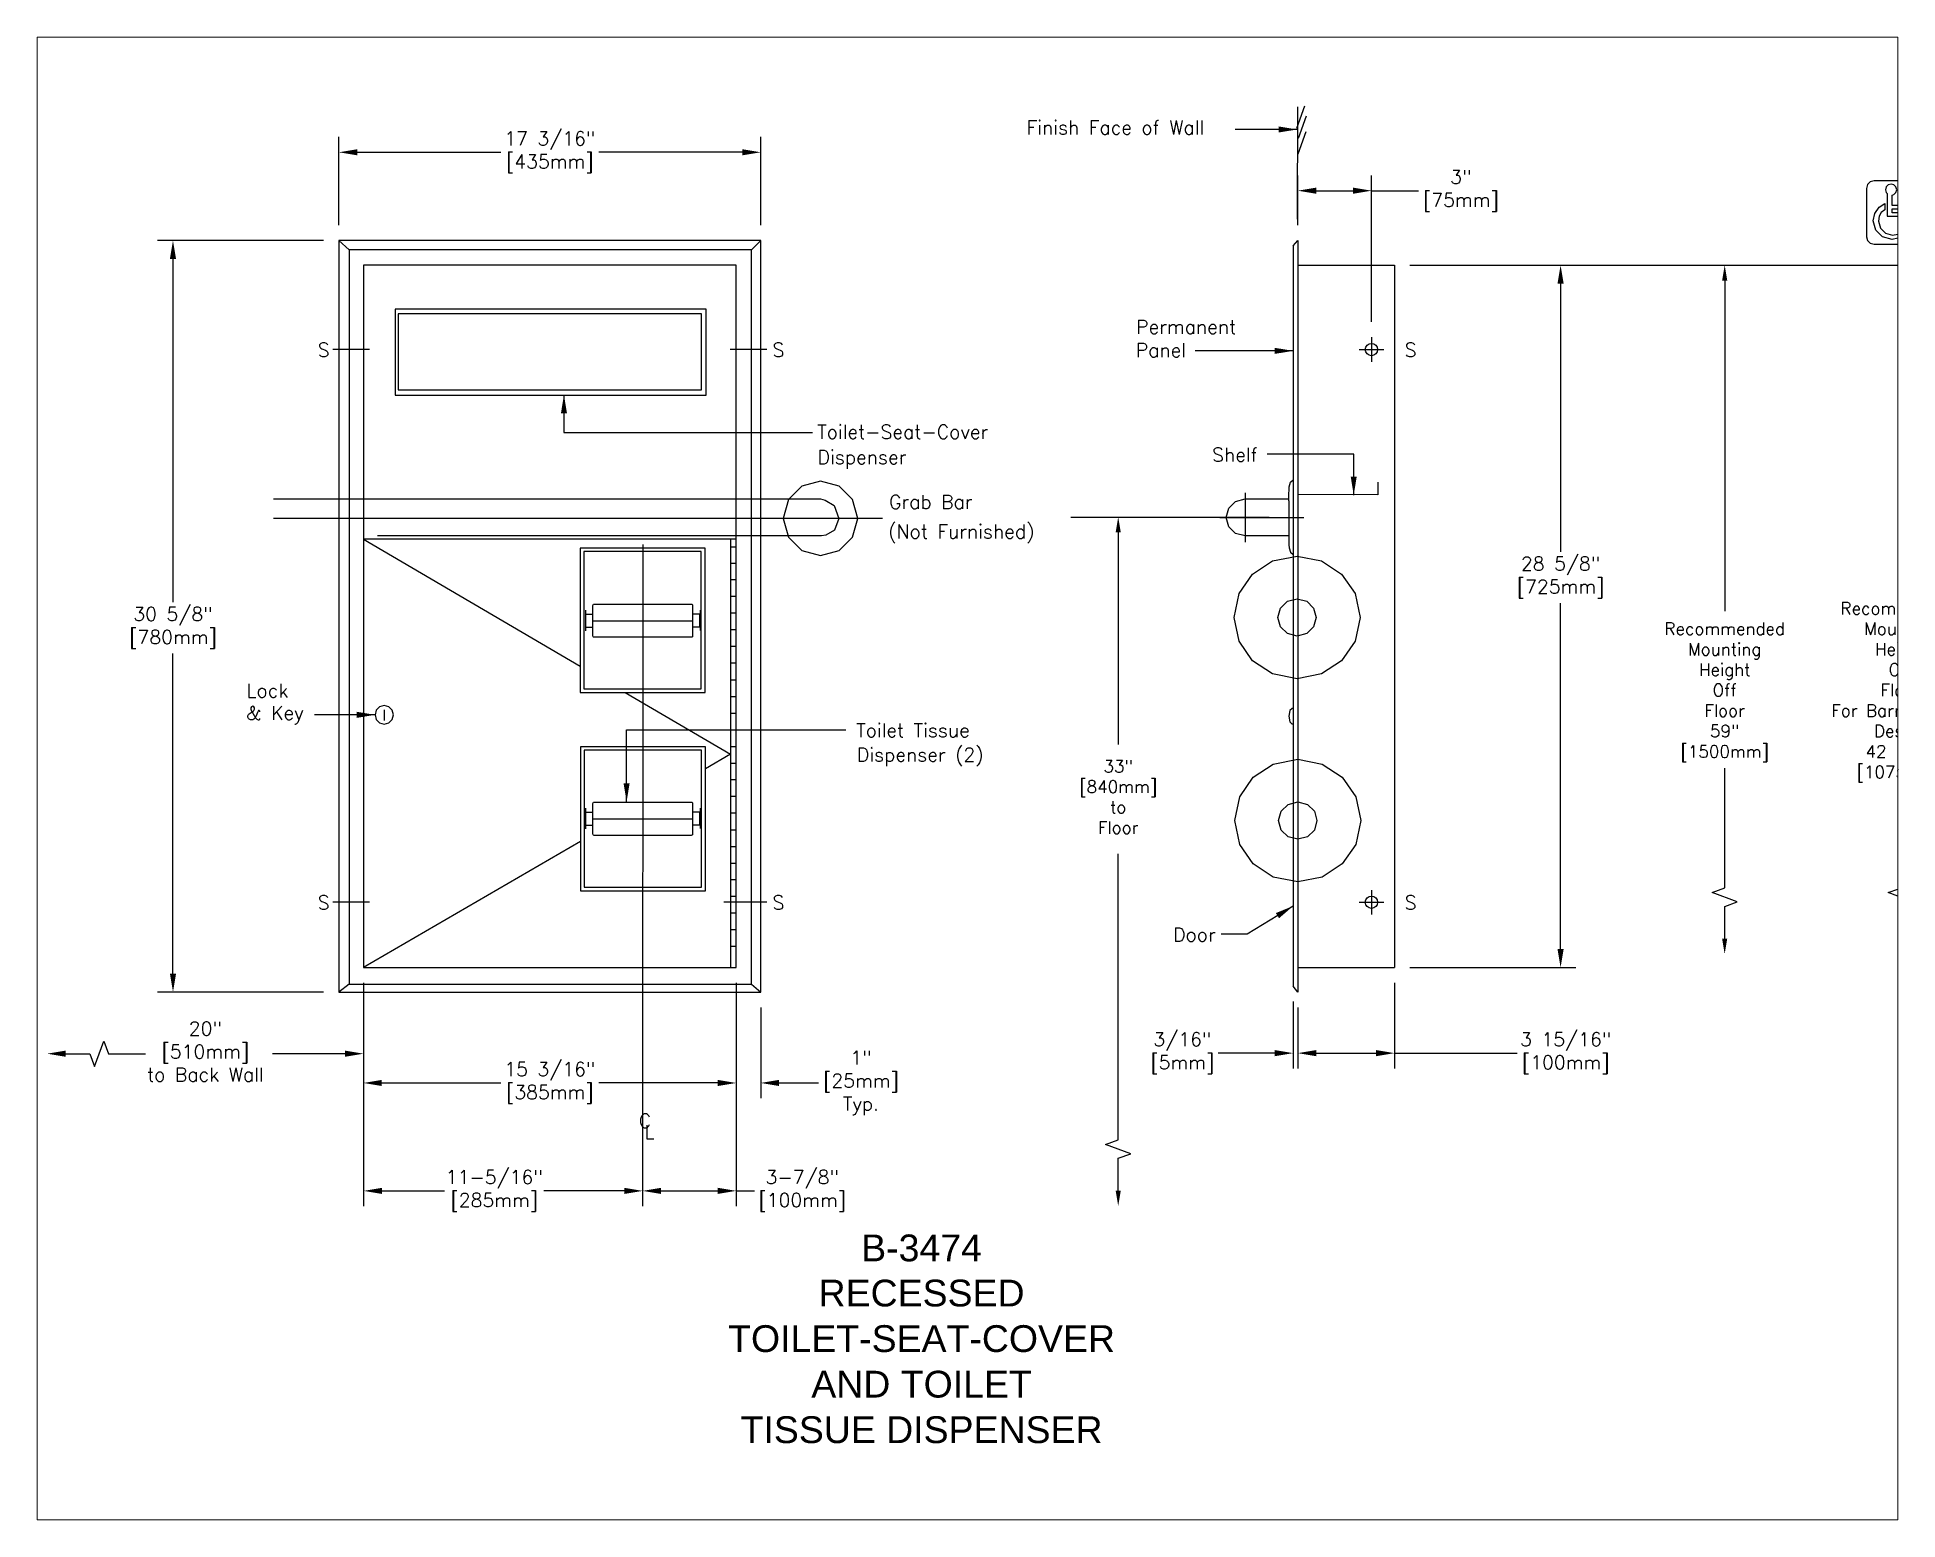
# Paper-space layout 'Layout1' of a CAD drawing. Extents: x 1.03 to 9.23, y 0.82 to 7.36.
# The model-space entities are those that its viewports show. They can reach past a viewport. Long polylines and large blocks are cut down to what shows.
import ezdxf
from ezdxf.enums import TextEntityAlignment as Align

# ---------------------------------------------------------------- set-up
doc = ezdxf.new("R2010")
doc.units = 0
doc.header["$MEASUREMENT"] = 0
doc.header["$PDMODE"] = 3
doc.header["$PDSIZE"] = 1
doc.linetypes.add('CENTER2', pattern=[1.125, 0.75, -0.125, 0.125, -0.125])
doc.linetypes.add('HIDDEN2', pattern=[0.1875, 0.125, -0.0625])
doc.layers.get('0').update_dxf_attribs({"linetype": 'CONTINUOUS'})
doc.layers.get('DEFPOINTS').update_dxf_attribs({"linetype": 'CONTINUOUS'})
for name, color, linetype in [('DETAIL', 4, 'CONTINUOUS'), ('DIM', 1, 'CONTINUOUS'), ('TEXT', 2, 'CONTINUOUS')]:
    doc.layers.add(name, color=color, linetype=linetype)
doc.styles.add('ARIAL_5', font='arial.ttf', dxfattribs={"height": 5})
doc.styles.add('DIM_S_7', font='simplex.shx', dxfattribs={"height": 0.5625})
doc.dimstyles.new('DIM_S_7', dxfattribs={"dimtxt": 0.12, "dimasz": 0.75, "dimexe": 0.625, "dimexo": 0.625, "dimgap": 0.09375, "dimtad": 0, "dimtih": 1, "dimtoh": 1, "dimdec": 5, "dimrnd": 0.0625, "dimzin": 4, "dimtxsty": 'DIM_S_7', "dimcen": 0.09375, "dimaunit": 1, "dimazin": 3, "dimtfac": 1, "dimtdec": 4, "dimtofl": 0, "dimtmove": 0, "dimatfit": 3, "dimtolj": 1, "dimtzin": 0})

# ---------------------------------------------------------------- blocks, each defined once
blk = doc.blocks.new('*D0')
at = {"color": 0, "linetype": 'BYBLOCK'}
for p, q in [((76.326, 46.801), (76.326, 50.402)), ((93.514, 46.801), (93.514, 50.402)), ((77.076, 49.777), (82.924, 49.777)), ((92.764, 49.777), (86.916, 49.777))]:
    blk.add_line(p, q, dxfattribs=at)
for points in [[(77.076, 49.902), (77.076, 49.652), (76.326, 49.777)], [(92.764, 49.902), (92.764, 49.652), (93.514, 49.777)]]:
    blk.add_solid(points, dxfattribs=at)
at = {"layer": 'DEFPOINTS', "color": 0, "linetype": 'BYBLOCK'}
for p in [(93.514, 49.777), (76.326, 46.176), (93.514, 46.176)]:
    blk.add_point(p, dxfattribs=at)
at = {"color": 0, "linetype": 'BYBLOCK', "insert": (84.92, 49.777), "char_height": 0.5625, "attachment_point": 5, "style": 'DIM_S_7'}
blk.add_mtext('\\A1;17 3/16"\\P[435mm]', dxfattribs=at)
blk = doc.blocks.new('*D1')
at = {"color": 0, "linetype": 'BYBLOCK'}
for p, q in [((75.701, 46.176), (68.941, 46.176)), ((69.566, 45.426), (69.566, 31.438)), ((69.566, 16.3), (69.566, 29.349)), ((75.701, 15.55), (68.941, 15.55))]:
    blk.add_line(p, q, dxfattribs=at)
for points in [[(69.441, 45.426), (69.691, 45.426), (69.566, 46.176)], [(69.441, 16.3), (69.691, 16.3), (69.566, 15.55)]]:
    blk.add_solid(points, dxfattribs=at)
at = {"layer": 'DEFPOINTS', "color": 0, "linetype": 'BYBLOCK'}
for p in [(76.326, 46.176), (69.566, 15.55), (76.326, 15.55)]:
    blk.add_point(p, dxfattribs=at)
at = {"color": 0, "linetype": 'BYBLOCK', "insert": (69.566, 30.394), "char_height": 0.5625, "attachment_point": 5, "style": 'DIM_S_7'}
blk.add_mtext('\\A1;30 5/8"\\P[780mm]', dxfattribs=at)
blk = doc.blocks.new('*D2')
at = {"color": 0, "linetype": 'BYBLOCK'}
for p, q in [((77.326, 15.925), (77.326, 11.218)), ((92.514, 15.925), (92.514, 11.218)), ((78.076, 11.843), (82.924, 11.843)), ((91.764, 11.843), (86.916, 11.843))]:
    blk.add_line(p, q, dxfattribs=at)
for points in [[(78.076, 11.968), (78.076, 11.718), (77.326, 11.843)], [(91.764, 11.968), (91.764, 11.718), (92.514, 11.843)]]:
    blk.add_solid(points, dxfattribs=at)
at = {"layer": 'DEFPOINTS', "color": 0, "linetype": 'BYBLOCK'}
for p in [(77.326, 16.55), (92.514, 16.55), (92.514, 11.843)]:
    blk.add_point(p, dxfattribs=at)
at = {"color": 0, "linetype": 'BYBLOCK', "insert": (84.92, 11.843), "char_height": 0.5625, "attachment_point": 5, "style": 'DIM_S_7'}
blk.add_mtext('\\A1;15 3/16"\\P[385mm]', dxfattribs=at)
blk = doc.blocks.new('*D3')
at = {"color": 0, "linetype": 'BYBLOCK'}
for p, q in [((92.514, 15.925), (92.514, 11.218)), ((93.514, 14.925), (93.514, 11.218)), ((91.764, 11.843), (91.014, 11.843)), ((94.264, 11.843), (95.871, 11.843))]:
    blk.add_line(p, q, dxfattribs=at)
for points in [[(91.764, 11.968), (91.764, 11.718), (92.514, 11.843)], [(94.264, 11.968), (94.264, 11.718), (93.514, 11.843)]]:
    blk.add_solid(points, dxfattribs=at)
at = {"layer": 'DEFPOINTS', "color": 0, "linetype": 'BYBLOCK'}
for p in [(92.514, 16.55), (93.514, 15.55), (93.514, 11.843)]:
    blk.add_point(p, dxfattribs=at)
at = {"color": 0, "linetype": 'BYBLOCK', "insert": (97.599, 11.843), "char_height": 0.5625, "attachment_point": 5, "style": 'DIM_S_7'}
blk.add_mtext('\\A1;1"\\P[25mm]\\PTyp.', dxfattribs=at)
blk = doc.blocks.new('*D17')
at = {"layer": 'DEFPOINTS', "color": 0, "linetype": 'CONTINUOUS'}
for p in [(118.399, 48.211), (115.399, 46.176), (118.399, 42.235)]:
    blk.add_point(p, dxfattribs=at)
at = {"layer": 'DIM', "color": 0, "linetype": 'CONTINUOUS'}
for p, q in [((115.399, 46.801), (115.399, 48.836)), ((118.399, 42.86), (118.399, 48.836)), ((116.149, 48.211), (117.649, 48.211)), ((118.399, 48.211), (120.314, 48.211))]:
    blk.add_line(p, q, dxfattribs=at)
for points in [[(116.149, 48.336), (116.149, 48.086), (115.399, 48.211)], [(117.649, 48.336), (117.649, 48.086), (118.399, 48.211)]]:
    blk.add_solid(points, dxfattribs=at)
at = {"layer": 'DIM', "color": 0, "linetype": 'CONTINUOUS', "insert": (122.041, 48.211), "char_height": 0.5625, "attachment_point": 5, "style": 'DIM_S_7'}
blk.add_mtext('\\A1;3"\\P[75mm]', dxfattribs=at)
blk = doc.blocks.new('*D18')
at = {"layer": 'DEFPOINTS', "color": 0, "linetype": 'CONTINUOUS'}
for p in [(119.336, 45.175), (119.336, 16.55), (126.104, 16.55)]:
    blk.add_point(p, dxfattribs=at)
at = {"layer": 'DIM', "color": 0, "linetype": 'CONTINUOUS'}
for p, q in [((119.961, 45.175), (126.729, 45.175)), ((126.104, 44.425), (126.104, 33.493)), ((126.104, 17.3), (126.104, 31.404)), ((119.961, 16.55), (126.729, 16.55))]:
    blk.add_line(p, q, dxfattribs=at)
for points in [[(125.979, 44.425), (126.229, 44.425), (126.104, 45.175)], [(125.979, 17.3), (126.229, 17.3), (126.104, 16.55)]]:
    blk.add_solid(points, dxfattribs=at)
at = {"layer": 'DIM', "color": 0, "linetype": 'CONTINUOUS', "insert": (126.104, 32.449), "char_height": 0.5625, "attachment_point": 5, "style": 'DIM_S_7'}
blk.add_mtext('\\A1;28 5/8"\\P[725mm]', dxfattribs=at)
blk = doc.blocks.new('*D19')
at = {"layer": 'DEFPOINTS', "color": 0, "linetype": 'CONTINUOUS'}
for p in [(115.211, 15.783), (115.399, 15.55), (115.399, 13.059)]:
    blk.add_point(p, dxfattribs=at)
at = {"layer": 'DIM', "color": 0, "linetype": 'CONTINUOUS'}
for p, q in [((115.211, 15.158), (115.211, 12.434)), ((115.399, 14.925), (115.399, 12.434)), ((114.461, 13.059), (112.154, 13.059)), ((116.149, 13.059), (116.899, 13.059))]:
    blk.add_line(p, q, dxfattribs=at)
for points in [[(114.461, 13.184), (114.461, 12.934), (115.211, 13.059)], [(116.149, 13.184), (116.149, 12.934), (115.399, 13.059)]]:
    blk.add_solid(points, dxfattribs=at)
at = {"layer": 'DIM', "color": 0, "linetype": 'CONTINUOUS', "insert": (110.694, 13.059), "char_height": 0.5625, "attachment_point": 5, "style": 'DIM_S_7'}
blk.add_mtext('\\A1;3/16"\\P[5mm]', dxfattribs=at)
blk = doc.blocks.new('*D20')
at = {"layer": 'DEFPOINTS', "color": 0, "linetype": 'CONTINUOUS'}
for p in [(119.336, 16.55), (115.399, 15.55), (119.336, 13.059)]:
    blk.add_point(p, dxfattribs=at)
at = {"layer": 'DIM', "color": 0, "linetype": 'CONTINUOUS'}
for p, q in [((119.336, 15.925), (119.336, 12.434)), ((115.399, 14.925), (115.399, 12.434)), ((116.149, 13.059), (118.586, 13.059)), ((119.336, 13.059), (124.332, 13.059))]:
    blk.add_line(p, q, dxfattribs=at)
for points in [[(116.149, 13.184), (116.149, 12.934), (115.399, 13.059)], [(118.586, 13.184), (118.586, 12.934), (119.336, 13.059)]]:
    blk.add_solid(points, dxfattribs=at)
at = {"layer": 'DIM', "color": 0, "linetype": 'CONTINUOUS', "insert": (126.314, 13.059), "char_height": 0.5625, "attachment_point": 5, "style": 'DIM_S_7'}
blk.add_mtext('\\A1;3 15/16"\\P[100mm]', dxfattribs=at)
blk = doc.blocks.new('ADA')
at = {"layer": 'DETAIL', "linetype": 'CONTINUOUS'}
for p, q in [((1.017, 0.853), (0.492, 0.853)), ((1.261, 0.358), (1.017, 0.853)), ((1.215, 0.235), (1.3, 0.278)), ((1.3, 0.278), (1.299, 0.282))]:
    blk.add_line(p, q, dxfattribs=at)
for points in [[(1.328, 0), (1.431, 0.028), (1.503, 0.1), (1.531, 0.202), (1.531, 1.514), (1.503, 1.616), (1.431, 1.688), (1.328, 1.716), (0, 1.716), (-0.102, 1.688), (-0.175, 1.616), (-0.203, 1.514), (-0.203, 0.202), (-0.175, 0.1), (-0.102, 0.028), (0, 0)], [(0.997, 0.551), (0.905, 0.333), (0.727, 0.181), (0.491, 0.125), (0.233, 0.194), (0.049, 0.378), (-0.021, 0.635), (0.026, 0.833), (0.142, 1), (0.293, 1.1), (0.295, 0.934), (0.193, 0.86), (0.137, 0.758), (0.12, 0.624), (0.172, 0.431), (0.31, 0.294), (0.504, 0.242), (0.68, 0.282), (0.814, 0.393), (0.883, 0.555)]]:
    blk.add_lwpolyline(points, close=True, dxfattribs=at)
for points in [[(0.492, 1.332), (0.54, 1.345), (0.595, 1.4), (0.616, 1.477), (0.595, 1.554), (0.54, 1.609), (0.463, 1.629), (0.386, 1.609), (0.331, 1.554), (0.31, 1.477), (0.331, 1.4), (0.355, 1.376)], [(0.355, 1.376), (0.355, 0.757)], [(0.492, 1.051), (0.492, 1.332)], [(0.492, 0.955), (0.78, 0.955), (0.78, 1.051), (0.492, 1.051)], [(0.355, 0.757), (0.492, 0.757)], [(0.492, 0.853), (0.492, 0.955)], [(0.492, 0.757), (0.948, 0.757)], [(0.948, 0.757), (1.215, 0.235)], [(1.299, 0.282), (1.359, 0.307), (1.398, 0.335), (1.407, 0.361), (1.382, 0.375), (1.329, 0.374), (1.261, 0.358)]]:
    blk.add_lwpolyline(points, dxfattribs=at)
blk = doc.blocks.new('*D12')
at = {"layer": 'DEFPOINTS', "color": 0, "linetype": 'CONTINUOUS'}
for p in [(77.33, 15.947), (88.703, 8.727), (88.703, 7.444)]:
    blk.add_point(p, dxfattribs=at)
at = {"layer": 'DIM', "color": 0, "linetype": 'CONTINUOUS'}
for p, q in [((77.33, 15.322), (77.33, 6.819)), ((88.703, 8.102), (88.703, 6.819)), ((78.08, 7.444), (80.634, 7.444)), ((87.953, 7.444), (84.679, 7.444))]:
    blk.add_line(p, q, dxfattribs=at)
for points in [[(78.08, 7.569), (78.08, 7.319), (77.33, 7.444)], [(87.953, 7.569), (87.953, 7.319), (88.703, 7.444)]]:
    blk.add_solid(points, dxfattribs=at)
at = {"layer": 'DIM', "color": 0, "linetype": 'CONTINUOUS', "insert": (82.656, 7.444), "char_height": 0.5625, "attachment_point": 5, "style": 'DIM_S_7'}
blk.add_mtext('\\A1;11-5/16"\\P[285mm]', dxfattribs=at)
blk = doc.blocks.new('*D13')
at = {"layer": 'DEFPOINTS', "color": 0, "linetype": 'CONTINUOUS'}
for p in [(92.514, 15.996), (88.701, 8.727), (88.701, 7.444)]:
    blk.add_point(p, dxfattribs=at)
at = {"layer": 'DIM', "color": 0, "linetype": 'CONTINUOUS'}
for p, q in [((92.514, 15.371), (92.514, 6.819)), ((88.701, 8.102), (88.701, 6.819)), ((89.451, 7.444), (91.764, 7.444)), ((92.514, 7.444), (93.264, 7.444))]:
    blk.add_line(p, q, dxfattribs=at)
for points in [[(89.451, 7.569), (89.451, 7.319), (88.701, 7.444)], [(91.764, 7.569), (91.764, 7.319), (92.514, 7.444)]]:
    blk.add_solid(points, dxfattribs=at)
at = {"layer": 'DIM', "color": 0, "linetype": 'CONTINUOUS', "insert": (95.206, 7.444), "char_height": 0.5625, "attachment_point": 5, "style": 'DIM_S_7'}
blk.add_mtext('\\A1;3-7/8"\\P[100mm]', dxfattribs=at)

msp = doc.modelspace()

# ---------------------------------------------------------------- linework, layer by layer
at = {"layer": 'DETAIL', "linetype": 'CONTINUOUS'}
for p, q in [((76.742115, 45.807543), (76.326242, 46.175784)), ((93.137572, 45.807543), (76.742115, 45.807543)), ((76.742115, 45.807543), (76.742115, 15.867839)), ((93.137572, 45.807543), (93.513763, 46.175784)), ((93.137572, 15.867839), (93.137572, 45.807543)), ((115.211027, 45.962744), (115.398527, 46.175784)), ((115.211027, 45.962744), (115.211027, 15.783405)), ((115.398527, 46.175784), (115.398527, 15.550156)), ((115.398527, 45.17547), (119.336027, 45.17547)), ((119.336027, 45.17547), (119.336027, 16.55047)), ((91.105856, 43.198787), (78.745785, 43.198787)), ((78.745785, 43.198787), (78.745785, 40.090907)), ((91.105856, 40.090907), (91.105856, 43.198787)), ((78.745785, 40.090907), (91.105856, 40.090907)), ((77.538441, 34.012539), (77.326242, 34.012539)), ((78.035724, 34.012539), (77.538441, 34.012539)), ((78.792499, 34.012539), (78.035724, 34.012539)), ((79.765205, 34.012539), (78.792499, 34.012539)), ((80.910321, 34.012539), (79.765205, 34.012539)), ((82.1843, 34.012539), (80.910321, 34.012539)), ((83.543593, 34.012539), (82.1843, 34.012539)), ((84.944652, 34.012539), (83.543593, 34.012539)), ((86.343957, 34.012539), (84.944652, 34.012539)), ((91.087057, 33.50388), (86.308496, 33.50388)), ((86.308496, 33.50388), (86.308496, 27.909571)), ((87.69796, 34.012539), (86.343957, 34.012539)), ((88.963113, 34.012539), (87.69796, 34.012539)), ((90.095868, 34.012539), (88.963113, 34.012539)), ((91.052704, 34.012539), (90.095868, 34.012539)), ((91.79006, 34.012539), (91.052704, 34.012539)), ((91.087057, 27.909571), (91.087057, 33.50388)), ((92.264415, 34.012539), (91.79006, 34.012539)), ((92.513763, 34.012539), (92.264415, 34.012539)), ((92.281631, 34.012539), (92.281631, 16.550156)), ((92.281631, 33.691493), (92.513763, 33.691493)), ((92.281631, 33.03215), (92.513763, 33.03215)), ((92.281631, 32.363518), (92.513763, 32.363518)), ((86.374405, 31.108572), (86.374405, 30.270364)), ((86.675387, 31.308594), (86.682788, 31.335934)), ((86.675387, 30.060863), (86.675387, 31.308594)), ((86.682788, 31.335934), (86.702233, 31.355409)), ((86.702233, 31.355409), (86.729554, 31.362841)), ((86.729554, 31.362841), (90.684745, 31.362841)), ((88.707249, 31.362841), (88.707249, 30.006766)), ((90.684745, 31.362841), (90.712106, 31.355409)), ((90.712106, 31.355409), (90.731564, 31.335934)), ((90.731564, 31.335934), (90.738965, 31.308594)), ((90.738965, 31.308594), (90.738965, 30.060863)), ((91.039947, 31.118025), (91.039947, 30.279871)), ((92.281631, 31.685379), (92.513763, 31.685379)), ((86.675334, 30.93901), (86.374405, 30.93901)), ((86.374405, 30.93901), (86.374405, 30.421157)), ((86.374405, 30.421157), (86.675334, 30.421157)), ((86.675334, 30.421157), (86.675334, 30.93901)), ((86.694133, 30.680104), (90.738965, 30.680104)), ((91.039894, 30.948449), (90.738965, 30.948449)), ((90.738965, 30.948449), (90.738965, 30.430596)), ((90.738965, 30.430596), (91.039894, 30.430596)), ((91.039894, 30.430596), (91.039894, 30.948449)), ((92.281631, 31.007239), (92.513763, 31.007239)), ((86.682788, 30.033618), (86.675387, 30.060863)), ((86.702233, 30.014184), (86.682788, 30.033618)), ((86.729554, 30.006766), (86.702233, 30.014184)), ((90.684745, 30.006766), (86.729554, 30.006766)), ((90.712106, 30.014184), (90.684745, 30.006766)), ((90.731564, 30.033618), (90.712106, 30.014184)), ((90.738965, 30.060863), (90.731564, 30.033618)), ((92.281631, 30.31981), (92.513763, 30.31981)), ((92.281631, 29.641725), (92.513763, 29.641725)), ((92.281631, 28.963586), (92.513763, 28.963586)), ((92.281631, 28.276157), (92.513763, 28.276157)), ((86.308496, 27.909571), (91.087057, 27.909571)), ((92.281631, 27.598018), (92.513763, 27.598018)), ((77.848868, 27.036116), (77.797761, 26.847052)), ((77.797761, 26.847052), (77.848868, 26.657934)), ((77.983126, 27.170472), (77.848868, 27.036116)), ((77.848868, 26.657934), (77.983126, 26.52347)), ((78.171868, 27.221599), (77.983126, 27.170472)), ((78.360755, 27.170472), (78.171868, 27.221599)), ((78.172594, 27.046843), (78.171868, 26.616191)), ((78.495026, 27.036116), (78.360755, 27.170472)), ((78.360755, 26.52347), (78.495026, 26.657934)), ((78.546133, 26.847052), (78.495026, 27.036116)), ((78.495026, 26.657934), (78.546133, 26.847052)), ((92.281631, 26.919933), (92.513763, 26.919933)), ((77.983126, 26.52347), (78.171868, 26.472288)), ((78.171868, 26.472288), (78.360755, 26.52347)), ((92.281631, 26.232287), (92.513763, 26.232287)), ((91.096516, 25.413621), (86.317942, 25.413621)), ((86.317942, 25.413621), (86.317942, 19.819311)), ((91.096516, 19.819311), (91.096516, 25.413621)), ((92.281631, 25.554365), (92.513763, 25.554365)), ((92.281631, 24.876225), (92.513763, 24.876225)), ((92.281631, 24.207593), (92.513763, 24.207593)), ((92.281631, 23.529454), (92.513763, 23.529454)), ((86.374405, 23.037449), (86.374405, 22.199241)), ((86.675334, 22.867873), (86.374405, 22.867873)), ((86.374405, 22.867873), (86.374405, 22.349803)), ((86.675334, 22.349803), (86.675334, 22.867873)), ((86.675387, 23.237457), (86.682788, 23.264811)), ((86.675387, 21.989726), (86.675387, 23.237457)), ((86.682788, 23.264811), (86.702233, 23.284285)), ((86.702233, 23.284285), (86.729554, 23.291703)), ((86.729554, 23.291703), (90.684745, 23.291703)), ((88.707249, 23.291703), (88.707249, 21.935479)), ((90.684745, 23.291703), (90.712106, 23.284285)), ((90.712106, 23.284285), (90.731564, 23.264811)), ((90.731564, 23.264811), (90.738965, 23.237457)), ((90.738965, 23.237457), (90.738965, 21.989726)), ((91.039894, 22.87738), (90.738965, 22.87738)), ((90.738965, 22.87738), (90.738965, 22.359309)), ((91.039894, 22.359309), (91.039894, 22.87738)), ((91.039947, 23.046901), (91.039947, 22.20853)), ((92.281631, 22.851369), (92.513763, 22.851369)), ((86.374405, 22.349803), (86.675334, 22.349803)), ((86.682788, 21.962372), (86.675387, 21.989726)), ((86.694133, 22.608967), (90.738965, 22.608967)), ((90.738965, 21.989726), (90.731564, 21.962372)), ((90.738965, 22.359309), (91.039894, 22.359309)), ((92.281631, 22.163736), (92.513763, 22.163736)), ((86.702233, 21.942897), (86.682788, 21.962372)), ((86.729554, 21.935479), (86.702233, 21.942897)), ((90.684745, 21.935479), (86.729554, 21.935479)), ((90.712106, 21.942897), (90.684745, 21.935479)), ((90.731564, 21.962372), (90.712106, 21.942897)), ((92.281631, 21.4858), (92.513763, 21.4858)), ((92.281631, 20.807661), (92.513763, 20.807661)), ((86.317942, 19.819311), (91.096516, 19.819311)), ((92.281631, 20.139029), (92.513763, 20.139029)), ((92.281631, 19.460889), (92.513763, 19.460889)), ((92.281631, 18.782804), (92.513763, 18.782804)), ((92.281631, 18.095172), (92.513763, 18.095172)), ((92.281631, 17.417236), (92.513763, 17.417236)), ((115.398527, 16.55047), (119.336027, 16.55047)), ((76.742115, 15.867839), (76.326242, 15.550156)), ((76.742115, 15.867839), (93.137572, 15.867839)), ((93.137572, 15.867839), (93.513763, 15.550156)), ((115.398527, 15.550156), (115.211027, 15.783405))]:
    msp.add_line(p, q, dxfattribs=at)
at = {"layer": 'DETAIL', "linetype": 'HIDDEN2', "ltscale": 4}
for p, q in [((91.294136, 43.387308), (78.614126, 43.387308)), ((78.614126, 43.387308), (78.614126, 39.883847)), ((91.294136, 39.883847), (91.294136, 43.387308)), ((78.614126, 39.883847), (91.294136, 39.883847)), ((77.326242, 34.012539), (86.158131, 28.832952)), ((91.256432, 33.635863), (86.158131, 33.635863)), ((86.158131, 33.635863), (86.158131, 27.758995)), ((91.256432, 27.758995), (91.256432, 33.635863)), ((86.158131, 27.758995), (91.256432, 27.758995)), ((87.98937, 27.758995), (92.281631, 25.241738)), ((91.26572, 25.545617), (86.167431, 25.545617)), ((86.167431, 25.545617), (86.167431, 19.668749)), ((91.26572, 19.668749), (91.26572, 25.545617)), ((92.281631, 25.241738), (91.26572, 24.651323)), ((86.167431, 21.688366), (77.326242, 16.550156)), ((86.167431, 19.668749), (91.26572, 19.668749))]:
    msp.add_line(p, q, dxfattribs=at)
at = {"layer": 'DETAIL', "linetype": 'CENTER2', "ltscale": 0.75}
for p, q in [((77.576242, 41.73529), (76.076242, 41.73529)), ((93.763763, 41.73529), (92.263763, 41.73529)), ((117.898527, 41.73529), (118.898527, 41.73529)), ((118.398527, 42.23529), (118.398527, 41.23529)), ((113.249124, 35.897429), (113.249124, 33.890426)), ((112.215945, 34.893618), (115.648527, 34.893618)), ((98.47125, 34.856253), (73.663289, 34.856253)), ((77.576242, 19.207326), (76.076242, 19.207326)), ((93.763763, 19.207326), (92.013763, 19.207326)), ((117.898527, 19.207326), (118.898527, 19.207326)), ((118.398527, 19.707326), (118.398527, 18.707326))]:
    msp.add_line(p, q, dxfattribs=at)
at = {"layer": 'DETAIL', "linetype": 'CONTINUOUS'}
for points in [[(115.675633, 51.663358), (115.350207, 50.753015)], [(115.386294, 47.049925), (115.395638, 51.630783)], [(115.735386, 51.242674), (115.40996, 50.332386)], [(115.725662, 50.614944), (115.400236, 49.704438)], [(115.040177, 36.021976), (115.052016, 36.144927), (115.101191, 36.325813), (115.211027, 36.4205)], [(115.037722, 35.565422), (115.037817, 35.656516), (115.038454, 35.849078), (115.040177, 36.021976)], [(118.664917, 36.330204), (118.664917, 35.8216), (115.398527, 35.82811)], [(115.037722, 35.565422), (115.035796, 35.222473), (115.033491, 34.584083), (115.036013, 34.235941)], [(115.036013, 34.235941), (115.036108, 34.144834), (115.036746, 33.952285), (115.038468, 33.779386)], [(115.038468, 33.779386), (115.050307, 33.656436), (115.099428, 33.47555), (115.209115, 33.380862)], [(115.211027, 27.117161), (115.163371, 27.104941), (115.074895, 27.019435), (115.027239, 26.787354)], [(115.027239, 26.787354), (115.072372, 26.556086), (115.156184, 26.481795), (115.201303, 26.47656)]]:
    msp.add_lwpolyline(points, dxfattribs=at)
for points in [[(76.326242, 46.175784), (76.326242, 15.550156), (93.513763, 15.550156), (93.513763, 46.175784)], [(77.326242, 45.175784), (77.326242, 16.550156), (92.513763, 16.550156), (92.513763, 45.175784)], [(115.368149, 31.578472), (115.763025, 31.474413), (116.043698, 31.200982), (116.15051, 30.816358), (116.043698, 30.431681), (115.763025, 30.15825), (115.368149, 30.054177), (114.973219, 30.15825), (114.692478, 30.431681), (114.585625, 30.816358), (114.692478, 31.200982), (114.973219, 31.474413)], [(115.396398, 23.300071), (115.791355, 23.196012), (116.07211, 22.922581), (116.178962, 22.537944), (116.07211, 22.15328), (115.791355, 21.879835), (115.396398, 21.775777), (115.001468, 21.879835), (114.720727, 22.15328), (114.613874, 22.537944), (114.720727, 22.922581), (115.001468, 23.196012)]]:
    msp.add_lwpolyline(points, close=True, dxfattribs=at)
at = {"layer": 'DETAIL', "linetype": 'HIDDEN2', "ltscale": 4, "flags": 128}
for points in [[(73.663289, 35.647429), (95.950338, 35.647429), (96.145425, 35.601347), (96.507725, 35.37945), (96.702812, 34.856253), (96.5175, 34.369293), (96.173353, 34.17532), (95.988041, 34.140426), (73.663289, 34.140426)], [(115.036123, 34.140426), (113.249124, 34.140426), (112.858608, 34.242925), (112.581042, 34.513279), (112.475401, 34.893618), (112.581042, 35.274123), (112.858608, 35.544533), (113.249124, 35.647429), (115.037808, 35.647429)]]:
    msp.add_lwpolyline(points, dxfattribs=at)
for points in [[(95.184948, 36.167331), (94.640898, 35.622611), (94.433846, 34.856253), (94.640898, 34.089936), (95.184948, 33.54523), (95.950338, 33.337926), (96.71574, 33.54523), (97.259777, 34.089936), (97.46683, 34.856253), (97.259777, 35.622611), (96.71574, 36.167331), (95.950338, 36.374635)], [(115.368149, 33.315224), (116.366846, 33.11885), (117.182406, 32.583299), (117.732292, 31.789003), (117.933928, 30.816358), (117.732292, 29.843686), (117.182406, 29.049377), (116.366846, 28.513812), (115.368149, 28.317425), (114.369479, 28.513812), (113.553933, 29.049377), (113.00406, 29.843686), (112.802424, 30.816358), (113.00406, 31.789003), (113.553933, 32.583299), (114.369479, 33.11885)], [(115.396398, 25.036823), (116.395082, 24.84045), (117.210655, 24.304898), (117.760528, 23.510603), (117.962163, 22.537944), (117.760528, 21.565285), (117.210655, 20.770977), (116.395082, 20.235412), (115.396398, 20.039025), (114.397728, 20.235412), (113.582182, 20.770977), (113.032309, 21.565285), (112.830673, 22.537944), (113.032309, 23.510603), (113.582182, 24.304898), (114.397728, 24.84045)]]:
    msp.add_lwpolyline(points, close=True, dxfattribs=at)
at = {"layer": 'DETAIL', "linetype": 'HIDDEN2', "ltscale": 4}
for points in [[(115.368149, 31.578472), (115.763025, 31.474413), (116.043698, 31.200982), (116.15051, 30.816358), (116.043698, 30.431681), (115.763025, 30.15825), (115.368149, 30.054177), (114.973219, 30.15825), (114.692478, 30.431681), (114.585625, 30.816358), (114.692478, 31.200982), (114.973219, 31.474413)], [(115.396398, 23.300071), (115.791355, 23.196012), (116.07211, 22.922581), (116.178962, 22.537944), (116.07211, 22.15328), (115.791355, 21.879835), (115.396398, 21.775777), (115.001468, 21.879835), (114.720727, 22.15328), (114.613874, 22.537944), (114.720727, 22.922581), (115.001468, 23.196012)]]:
    msp.add_lwpolyline(points, close=True, dxfattribs=at)
at = {"layer": 'DETAIL', "linetype": 'CONTINUOUS'}
for centre in [(118.398527, 41.73529), (118.398527, 19.207326)]:
    msp.add_circle(centre, 0.25, dxfattribs=at)
at = {"layer": 'DIM', "linetype": 'CONTINUOUS'}
for p, q in [((124.814935, 45.17547), (141.833516, 45.17547)), ((124.814935, 45.17547), (140.789375, 45.17547)), ((132.791375, 44.55047), (132.791375, 31.069041)), ((139.965105, 44.55047), (139.965105, 31.069041)), ((106.144415, 34.907314), (114.229058, 34.907314)), ((108.080521, 34.282314), (108.080521, 25.641277)), ((132.791375, 19.789666), (132.791375, 24.679839)), ((139.965105, 19.789666), (139.965105, 23.751862)), ((108.080521, 9.52151), (108.080521, 21.175669)), ((132.791375, 17.722527), (132.791375, 19.039666)), ((139.965105, 17.722527), (139.965105, 19.039666)), ((77.326242, 15.925156), (77.326242, 12.411208)), ((66.933307, 13.036208), (68.152705, 13.036208)), ((76.576242, 13.036208), (73.61699, 13.036208)), ((108.080521, 7.454371), (108.080521, 8.77151))]:
    msp.add_line(p, q, dxfattribs=at)
at = {"layer": 'DIM', "linetype": 'CENTER2'}
msp.add_line((88.70743, 33.791803), (88.702933, 7.079469), dxfattribs=at)
at = {"layer": 'DIM', "linetype": 'CONTINUOUS'}
for points in [[(132.791375, 17.994547), (132.791375, 19.039666), (133.306527, 19.227166), (132.276223, 19.602166), (132.791375, 19.789666), (132.791375, 21.083023)], [(139.965105, 17.994547), (139.965105, 19.039666), (140.480257, 19.227166), (139.449953, 19.602166), (139.965105, 19.789666), (139.965105, 21.083023)], [(64.726941, 13.032176), (66.184774, 13.032176), (66.372274, 12.517024), (66.747274, 13.547328), (66.934774, 13.032176), (68.442001, 13.032176)], [(108.080521, 7.726392), (108.080521, 8.77151), (108.595673, 8.95901), (107.565369, 9.33401), (108.080521, 9.52151), (108.080521, 10.814868)]]:
    msp.add_lwpolyline(points, dxfattribs=at)
for points in [[(132.687209, 44.55047), (132.895542, 44.55047), (132.791375, 45.17547)], [(139.860938, 44.55047), (140.069272, 44.55047), (139.965105, 45.17547)], [(107.976355, 34.282314), (108.184688, 34.282314), (108.080521, 34.907314)], [(132.687209, 17.722527), (132.895542, 17.722527), (132.791375, 17.097527)], [(139.860938, 17.722527), (140.069272, 17.722527), (139.965105, 17.097527)], [(65.193453, 13.161208), (65.193453, 12.911208), (64.443453, 13.036208)], [(76.576242, 13.161208), (76.576242, 12.911208), (77.326242, 13.036208)], [(107.976355, 7.454371), (108.184688, 7.454371), (108.080521, 6.829371)]]:
    msp.add_solid(points, dxfattribs=at)

# ---------------------------------------------------------------- block references
at = {"linetype": 'CONTINUOUS', "xscale": 1.5, "yscale": 1.5, "zscale": 1.5}
msp.add_blockref('ADA', (138.876856, 46.034191), dxfattribs=at)

# ---------------------------------------------------------------- texts
at = {"layer": 'DIM', "linetype": 'CONTINUOUS', "style": 'DIM_S_7'}
for s, p in [('Finish Face of Wall', (104.348305, 50.506396)), ('Permanent', (108.811596, 42.376164)), ('S', (75.463804, 41.444397)), ('S', (93.995939, 41.444397)), ('Panel', (108.793484, 41.432369)), ('S', (119.751396, 41.444397)), ('Toilet-Seat-Cover', (95.816875, 38.103213)), ('Dispenser', (95.830929, 37.067738)), ('Shelf', (111.908573, 37.168444)), ('Grab Bar', (98.74189, 35.243977)), ('(Not Furnished)', (98.71047, 34.038491)), ('Lock', (72.558973, 27.551931)), ('& Key', (72.549433, 26.644786)), ('Toilet Tissue', (97.404422, 25.93536)), ('Dispenser (2)', (97.432497, 24.942405)), ('S', (75.463804, 18.916434)), ('S', (93.995939, 18.916434)), ('S', (119.751396, 18.916434)), ('Door', (110.317181, 17.606774)), ('C ', (88.542621, 10.020321)), ('L', (88.776554, 9.565257))]:
    msp.add_text(s, height=0.5625, dxfattribs=at).set_placement(p)
at = {"layer": 'DIM', "linetype": 'CONTINUOUS', "attachment_point": 5, "style": 'DIM_S_7'}
for s, insert, char_height in [('Recommended\\PMounting\\PHeight\\POff\\PFloor\\PFor Barrier-Free\\PDesign\\P42 1/4"\\P[1075mm]', (139.965105, 27.771388), 0.5), ('Recommended\\PMounting\\PHeight\\POff\\PFloor\\P59"\\P[1500mm]', (132.791375, 27.771388), 0.5), ('33"\\P[840mm]\\Pto\\PFloor', (108.080521, 23.501986), 0.5), ('\\A1;20"\\P[510mm]\\Pto Back Wall', (70.884848, 13.120999), 0.5625)]:
    msp.add_mtext(s, dxfattribs=dict(at, insert=insert, char_height=char_height))
at = {"layer": 'TEXT', "linetype": 'CONTINUOUS', "style": 'ARIAL_5'}
for s, p in [('B-3474', (100.067305, 5.11931)), ('RECESSED', (100.067305, 3.280132)), ('TOILET-SEAT-COVER', (100.067305, 1.42359)), ('AND TOILET', (100.067305, -0.432952)), ('TISSUE DISPENSER', (100.067305, -2.289494))]:
    msp.add_text(s, height=1.092, dxfattribs=at).set_placement(p, align=Align.MIDDLE)

# ---------------------------------------------------------------- dimensions: what is measured, and where the dimension line sits
at = {"layer": 'DIM', "linetype": 'CONTINUOUS'}
for base, p1, p2, text, picture, middle, dimtype in [((93.513763, 49.776862), (76.326242, 46.175784), (93.513763, 46.175784), '<>\\P[435mm]', '*D0', (84.920002, 49.776862), 128), ((118.398527, 48.210916), (115.398527, 46.175784), (118.398527, 42.23529), '<>\\P[75mm]', '*D17', (122.041384, 48.210916), 160), ((92.513763, 11.84276), (77.326242, 16.550156), (92.513763, 16.550156), '<>\\P[385mm]', '*D2', (84.920002, 11.84276), 128), ((88.702999, 7.444147), (77.329829, 15.947001), (88.702999, 8.726948), '11-5/16"\\P[285mm]', '*D12', (82.656207, 7.444147), 160), ((88.700575, 7.444147), (92.513814, 15.996215), (88.700575, 8.726948), '3-7/8"\\P[100mm]', '*D13', (95.205779, 7.444147), 160), ((93.513763, 11.84276), (92.513763, 16.550156), (93.513763, 15.550156), '<>\\P[25mm]\\PTyp.', '*D3', (97.598585, 11.84276), 128), ((119.336027, 13.059403), (115.398527, 15.550156), (119.336027, 16.55047), '<>\\P[100mm]', '*D20', (126.313706, 13.059403), 160), ((115.398527, 13.059403), (115.211027, 15.783405), (115.398527, 15.550156), '<>\\P[5mm]', '*D19', (110.693807, 13.059403), 160)]:
    dim = msp.add_linear_dim(base=base, p1=p1, p2=p2, text=text, dimstyle='DIM_S_7', override={"dimpost": '"'}, dxfattribs=at)
    dim.commit()
    dim.dimension.update_dxf_attribs({"geometry": picture, "text_midpoint": middle, "dimtype": dimtype})
for base, p1, p2, text, picture, middle, dimtype in [((69.565868, 15.550156), (76.326242, 46.175784), (76.326242, 15.550156), '<>\\P[780mm]', '*D1', (69.565868, 30.393721), 128), ((126.103725, 16.55047), (119.336027, 45.17547), (119.336027, 16.55047), '<>\\P[725mm]', '*D18', (126.103725, 32.448553), 160)]:
    dim = msp.add_linear_dim(base=base, p1=p1, p2=p2, angle=90, text=text, dimstyle='DIM_S_7', override={"dimpost": '"'}, dxfattribs=at)
    dim.commit()
    dim.dimension.update_dxf_attribs({"geometry": picture, "text_midpoint": middle, "dimtype": dimtype})

# ---------------------------------------------------------------- leaders
for points in [[(115.365917, 50.706418), (112.841827, 50.706418)], [(115.209121, 41.68317), (111.215714, 41.68317)]]:
    msp.add_leader(points, dimstyle='DIM_S_7', dxfattribs=at)
for points in [[(85.497037, 39.88971), (85.497037, 38.358998), (95.620968, 38.358998)], [(117.676173, 35.807811), (117.676173, 37.466082), (114.145559, 37.466082)], [(77.80635, 26.84796), (75.334231, 26.84796)], [(88.049288, 23.306994), (88.049288, 26.240859), (96.982169, 26.240859)], [(115.208997, 19.055016), (113.337346, 17.906981), (112.273908, 17.906981)]]:
    msp.add_leader(points, dimstyle='DIM_S_7', override={"dimgap": 0.09375, "dimtad": 0}, dxfattribs=at)

psp = doc.layouts.get("Layout1")

# ---------------------------------------------------------------- viewports
at = {"layer": '0', "linetype": 'CONTINUOUS'}
psp.add_viewport(center=(5.1294, 4.0887), size=(8.207, 6.542), view_center_point=(101.939623, 24.252292), view_height=60.43034486, dxfattribs=at)

doc.saveas('drawing.dxf')
